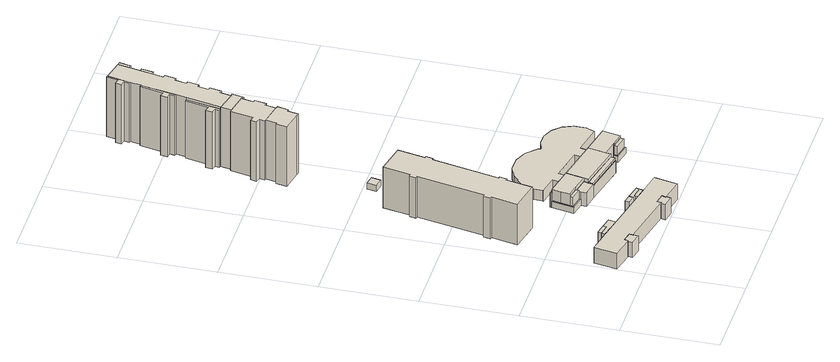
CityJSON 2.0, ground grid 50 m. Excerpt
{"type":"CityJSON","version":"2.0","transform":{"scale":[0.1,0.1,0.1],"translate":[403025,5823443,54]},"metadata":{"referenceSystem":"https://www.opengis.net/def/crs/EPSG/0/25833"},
"CityObjects":{
"building1":{"type":"Building","attributes":{"Gemeindeschluessel":"11000010","BezugspunktDach":"2200","function":"51009_1610","measuredHeight":8.86,"storeysAboveGround":0},"address":[{"country":"Germany","locality":"Berlin"}],"geometry":[{"type":"Solid","lod":"1","boundaries":[[[[0,1,2,3,4,5,6,7]],[[8,9,10,11,12,13,14,15]],[[8,15,7,6]],[[9,8,6,5]],[[10,9,5,4]],[[11,10,4,3]],[[12,11,3,2]],[[13,12,2,1]],[[14,13,1,0]],[[15,14,0,7]]]]}]},
"building2":{"type":"Building","attributes":{"Gemeindeschluessel":"11000010","BezugspunktDach":"2200","function":"51009_1610","measuredHeight":9.09,"storeysAboveGround":0},"address":[{"country":"Germany","locality":"Berlin"}],"geometry":[{"type":"Solid","lod":"1","boundaries":[[[[16,17,18,19]],[[20,21,22,23]],[[20,23,19,18]],[[21,20,18,17]],[[22,21,17,16]],[[23,22,16,19]]]]}]},
"building3":{"type":"Building","attributes":{"Gemeindeschluessel":"11000010","function":"31001_3065"},"address":[{"country":"Germany","locality":"Berlin","thoroughfareNumber":"227, 229","thoroughfareName":"Blumberger Damm"}],"children":["building3-1","building3-2","building3-3"]},
"building3-1":{"type":"BuildingPart","attributes":{"BezugspunktDach":"2200","measuredHeight":9.11,"storeysAboveGround":3},"parents":["building3"],"geometry":[{"type":"MultiSurface","lod":"1","boundaries":[[[24,25,26,27,28,29,30,31,32,33,34,35,36,37,38,39,40,41,42,43]],[[44,45,46,47,48,49,50,51,52,53,54,55,56,57,58,59,60,61,62,63]],[[44,63,43,42]],[[45,44,42,41]],[[46,45,64,65,66,40]],[[48,47,67,68,69]],[[50,49,37,36]],[[51,50,36,35]],[[52,51,35,34]],[[53,52,34,33]],[[54,53,33,32]],[[55,54,32,31]],[[56,55,31,30]],[[57,56,30,29]],[[58,57,29,28]],[[59,58,28,27]],[[60,59,27,26]],[[61,60,26,25]],[[62,61,25,24]],[[63,62,24,43]],[[41,40,66,65,64]],[[47,46,40,39]],[[69,68,67,39,38]]]}]},
"building3-2":{"type":"BuildingPart","attributes":{"BezugspunktDach":"2200","measuredHeight":9.16,"storeysAboveGround":3},"parents":["building3"],"geometry":[{"type":"MultiSurface","lod":"1","boundaries":[[[70,71,72,73,74]],[[75,76,77,69,68]],[[75,68,74,73]],[[76,75,73,72]],[[77,76,72,71]],[[69,77,71,70]],[[39,38,69,70,74]],[[69,38,39,68]]]}]},
"building3-3":{"type":"BuildingPart","attributes":{"BezugspunktDach":"2200","measuredHeight":9.13,"storeysAboveGround":3},"parents":["building3"],"geometry":[{"type":"MultiSurface","lod":"1","boundaries":[[[78,79,17,16,19,80]],[[23,22,21,81,66,65]],[[23,65,80,19]],[[22,23,19,16]],[[21,22,16,17]],[[81,21,17,79]],[[66,81,79,78]],[[82,41,40,78,80]],[[65,66,40,41,82]]]}]},
"building4":{"type":"Building","attributes":{"Gemeindeschluessel":"11000010","BezugspunktDach":"2200","function":"51009_1610","measuredHeight":9.05,"storeysAboveGround":0},"address":[{"country":"Germany","locality":"Berlin"}],"geometry":[{"type":"Solid","lod":"1","boundaries":[[[[83,84,85,86,87,88,89,90]],[[56,55,54,53,52,51,91,92]],[[56,92,90,89]],[[55,56,89,88]],[[54,55,88,87]],[[53,54,87,86]],[[52,53,86,85]],[[51,52,85,84]],[[91,51,84,83]],[[92,91,83,90]]]]}]},
"building5":{"type":"Building","attributes":{"Gemeindeschluessel":"11000010","BezugspunktDach":"2200","function":"31001_1022","measuredHeight":23.66,"storeysAboveGround":7},"address":[{"country":"Germany","locality":"Berlin","thoroughfareNumber":"231","thoroughfareName":"Blumberger Damm"}],"geometry":[{"type":"Solid","lod":"1","boundaries":[[[[93,94,95,96,97,98,99,100,101,102,103,104,105,106,107,108,109,110,111,112]],[[113,114,115,116,117,118,119,120,121,122,123,124,125,126,127,128,129,130,131,132]],[[113,132,112,111]],[[114,113,111,110]],[[115,114,110,109]],[[116,115,109,108]],[[117,116,108,107]],[[118,117,107,106]],[[119,118,106,105]],[[120,119,105,104]],[[121,120,104,103]],[[122,121,103,102]],[[123,122,102,101]],[[124,123,101,100]],[[125,124,100,99]],[[126,125,99,98]],[[127,126,98,97]],[[128,127,97,96]],[[129,128,96,95]],[[130,129,95,94]],[[131,130,94,93]],[[132,131,93,112]]]]}]},
"building6":{"type":"Building","attributes":{"Gemeindeschluessel":"11000010","BezugspunktDach":"2200","function":"31001_2000","measuredHeight":8.93,"storeysAboveGround":1},"address":[{"country":"Germany","locality":"Berlin","thoroughfareNumber":"227 (1)","thoroughfareName":"Blumberger Damm"}],"geometry":[{"type":"Solid","lod":"1","boundaries":[[[[133,134,135,136]],[[137,138,139,140]],[[137,140,136,135]],[[138,137,135,134]],[[139,138,134,133]],[[140,139,133,136]]]]}]},
"building7":{"type":"Building","attributes":{"Gemeindeschluessel":"11000010","BezugspunktDach":"2200","function":"51009_1610","measuredHeight":9.14,"storeysAboveGround":0},"address":[{"country":"Germany","locality":"Berlin"}],"geometry":[{"type":"Solid","lod":"1","boundaries":[[[[73,72,71,141,142,143]],[[144,145,77,76,75,146]],[[144,146,143,142]],[[145,144,142,141]],[[77,145,141,71]],[[76,77,71,72]],[[75,76,72,73]],[[146,75,73,143]]]]}]},
"building8":{"type":"Building","attributes":{"Gemeindeschluessel":"11000010","BezugspunktDach":"2200","function":"51009_1610","measuredHeight":9.36,"storeysAboveGround":0},"address":[{"country":"Germany","locality":"Berlin"}],"geometry":[{"type":"Solid","lod":"1","boundaries":[[[[147,148,149,150,151,152,153]],[[154,155,156,157,158,159,160]],[[154,160,153,152]],[[155,154,152,151]],[[156,155,151,150]],[[157,156,150,149]],[[158,157,149,148]],[[159,158,148,147]],[[160,159,147,153]]]]}]},
"building9":{"type":"Building","attributes":{"Gemeindeschluessel":"11000010","BezugspunktDach":"2200","function":"31001_2523","measuredHeight":3.33,"storeysAboveGround":1},"address":[{"country":"Germany","locality":"Berlin","thoroughfareNumber":"70 (2)","thoroughfareName":"Lea-Grundig-Straße"}],"geometry":[{"type":"Solid","lod":"1","boundaries":[[[[161,162,163,164]],[[165,166,167,168]],[[165,168,164,163]],[[166,165,163,162]],[[167,166,162,161]],[[168,167,161,164]]]]}]},
"building10":{"type":"Building","attributes":{"name":"Behindertenwerkstatt","Gemeindeschluessel":"11000010","function":"31001_3060"},"address":[{"country":"Germany","locality":"Berlin","thoroughfareNumber":"233, 235","thoroughfareName":"Blumberger Damm"}],"children":["building10-1","building10-2","building10-3","building10-4","building10-5","building10-6","building10-7","building10-8","building10-9","building10-10","building10-11"]},
"building10-1":{"type":"BuildingPart","attributes":{"BezugspunktDach":"2200","measuredHeight":8.29,"storeysAboveGround":2},"parents":["building10"],"geometry":[{"type":"MultiSurface","lod":"1","boundaries":[[[169,170,171,172,173,174,175,176,177,178]],[[179,180,181,182,183,184,185,186,187,188]],[[179,188,178,177]],[[180,179,177,176]],[[181,189,190,176,175]],[[182,181,175,174]],[[183,191,192,174,173]],[[184,183,173,172]],[[185,184,172,171]],[[193,194,185,171,170]],[[195,196,187,169,178]],[[180,197,190,189,181]],[[182,192,191,183]],[[186,185,194,193]],[[198,199,200,201]],[[201,200,169,187]],[[186,202,170,199,198]],[[188,187,196,195]]]}]},
"building10-2":{"type":"BuildingPart","attributes":{"BezugspunktDach":"2200","measuredHeight":3.5,"storeysAboveGround":2},"parents":["building10"],"geometry":[{"type":"MultiSurface","lod":"1","boundaries":[[[203,204,205,206,207,196,195,208]],[[188,187,209,210,211,212,213,214]],[[188,214,208,195]],[[213,212,204,203]],[[214,213,203,208]],[[187,188,195,196]],[[215,216,217,218]],[[218,217,207,209]],[[187,196,216,215]],[[210,209,207,206]],[[219,211,210,206,205]],[[212,211,205,204]]]}]},
"building10-3":{"type":"BuildingPart","attributes":{"BezugspunktDach":"2200","measuredHeight":3.5,"storeysAboveGround":2},"parents":["building10"],"geometry":[{"type":"MultiSurface","lod":"1","boundaries":[[[220,194,193,221,222,223,224,225]],[[226,227,228,229,186,185,230,231]],[[226,231,225,224]],[[230,185,194,220]],[[231,230,220,225]],[[226,232,224,223,227]],[[227,223,222,228]],[[229,228,222,221]],[[229,233,221,234,235]],[[186,236,237,193]],[[235,234,237,236]],[[185,186,193,194]]]}]},
"building10-4":{"type":"BuildingPart","attributes":{"BezugspunktDach":"2200","measuredHeight":6.33,"storeysAboveGround":2},"parents":["building10"],"geometry":[{"type":"MultiSurface","lod":"1","boundaries":[[[238,190,189,239,240,192,191,241,242,243,244,245,246,247,248,249,250,251,252,253,254,255,256,257,258,259]],[[260,261,262,263,264,265,266,267,268,269,270,271,272,273,274,275,276,277,278,279,280,281,282,283,284,285]],[[260,285,259,258]],[[261,260,258,257]],[[262,261,257,256]],[[263,262,256,255]],[[264,263,255,254]],[[265,264,254,253]],[[266,265,253,252]],[[267,266,252,251]],[[268,267,251,250]],[[269,268,250,249]],[[270,269,249,248]],[[271,270,248,247]],[[272,271,247,246]],[[273,272,246,245]],[[274,273,245,244]],[[275,274,244,243]],[[276,275,243,242]],[[277,276,242,241]],[[278,277,241,191]],[[279,278,191,183,182,286]],[[280,279,192,240]],[[281,280,240,239]],[[282,281,239,189]],[[283,282,189,181,180,190]],[[284,283,190,238]],[[285,284,238,259]],[[286,182,183,191,192]],[[190,180,181,189]]]}]},
"building10-5":{"type":"BuildingPart","attributes":{"BezugspunktDach":"2200","measuredHeight":12.3,"storeysAboveGround":2},"parents":["building10"],"geometry":[{"type":"MultiSurface","lod":"1","boundaries":[[[287,288,289,290,291,292,293,294]],[[295,296,201,198,297,298,299,300]],[[295,300,294,293]],[[199,200,291,290]],[[301,302,297,198,290,289],[290,198,302,301]],[[298,288,289,297,289,288]],[[299,298,288,287]],[[303,304,305,287,294]],[[296,295,293,292]],[[306,307,291,201]],[[292,307,306,296]],[[198,201,200,199]],[[297,302,301,289]],[[301,302,198,290]],[[308,297,289,288,298]],[[309,300,310,304,303]],[[310,299,305,304]]]}]},
"building10-6":{"type":"BuildingPart","attributes":{"BezugspunktDach":"2200","measuredHeight":9.21,"storeysAboveGround":2},"parents":["building10"],"geometry":[{"type":"MultiSurface","lod":"1","boundaries":[[[311,312,313,314]],[[227,235,229,228]],[[227,228,227,223,222,314,313]],[[229,235,229,221,234,312,311]],[[228,229,228,222,221,311,314]],[[222,223,227,228]],[[235,227,313,312]],[[234,221,229,235]],[[221,222,228,229]]]}]},
"building10-7":{"type":"BuildingPart","attributes":{"BezugspunktDach":"2200","measuredHeight":11.29,"storeysAboveGround":2},"parents":["building10"],"geometry":[{"type":"MultiSurface","lod":"1","boundaries":[[[315,316,317,318,319,290,301,288]],[[302,198,186,236,235,227,226,298]],[[186,198,290,319],[186,170,199,198]],[[237,193,186,236,186,319,318]],[[234,237,236,235,236,318,317]],[[313,312,317,316]],[[224,223,227,226,227,316,315]],[[298,226,315,288]],[[302,297,289,301]],[[298,288,289,297,320]],[[302,301,290,198]],[[199,170,186,198]],[[236,186,193,237]],[[235,236,237,234]],[[227,235,312,313]],[[226,227,223,224]]]}]},
"building10-8":{"type":"BuildingPart","attributes":{"BezugspunktDach":"2200","measuredHeight":11.45,"storeysAboveGround":2},"parents":["building10"],"geometry":[{"type":"MultiSurface","lod":"1","boundaries":[[[321,322,323,324,325,326,327]],[[215,187,201,306,295,211,218]],[[216,217,327,326]],[[187,215,326,325],[187,196,216,215]],[[201,187,201,200,169,325,324]],[[307,291,201,324,323]],[[293,292,307,306,323,322]],[[211,295,322,321],[212,211,205,204]],[[328,329,330,321,327]],[[215,218,217,216]],[[216,196,187,215]],[[169,200,201,187]],[[306,201,291,307]],[[295,296,292,293]],[[296,306,307,292]],[[205,211,212,204]],[[218,211,330,329,328]]]}]},
"building10-9":{"type":"BuildingPart","attributes":{"BezugspunktDach":"2200","measuredHeight":9.23,"storeysAboveGround":2},"parents":["building10"],"geometry":[{"type":"MultiSurface","lod":"1","boundaries":[[[331,330,329,332]],[[218,211,210,209]],[[218,209,218,217,207,332,329]],[[206,205,330,331]],[[207,206,331,332]],[[207,217,218,209]],[[218,329,330,211]],[[210,211,205,206]],[[209,210,206,207]]]}]},
"building10-10":{"type":"BuildingPart","attributes":{"BezugspunktDach":"2200","measuredHeight":6.73,"storeysAboveGround":2},"parents":["building10"],"geometry":[{"type":"MultiSurface","lod":"1","boundaries":[[[333,334,335,336]],[[158,337,338,159]],[[158,159,336,335]],[[337,158,339,340]],[[338,337,334,333]],[[159,338,333,336]],[[340,339,335,334]]]}]},
"building10-11":{"type":"BuildingPart","attributes":{"BezugspunktDach":"2200","measuredHeight":9.99,"storeysAboveGround":2},"parents":["building10"],"geometry":[{"type":"MultiSurface","lod":"1","boundaries":[[[341,305,304,303,342]],[[300,310,299,340,339]],[[300,339,342,303]],[[299,310,304,310,299,305]],[[340,299,305,341]],[[310,300,303,304]],[[339,340,334,335,343]]]}]},
"building11":{"type":"Building","attributes":{"Gemeindeschluessel":"11000010","function":"31001_1010"},"address":[{"country":"Germany","locality":"Berlin","thoroughfareNumber":"70, 72, 74, 76","thoroughfareName":"Lea-Grundig-Straße"}],"children":["building11-1","building11-2","building11-3","building11-4","building11-5","building11-6","building11-7","building11-8","building11-9"]},
"building11-1":{"type":"BuildingPart","attributes":{"BezugspunktDach":"2200","measuredHeight":34.6,"storeysAboveGround":11},"parents":["building11"],"geometry":[{"type":"MultiSurface","lod":"1","boundaries":[[[344,345,346,347,348,349,350,351,352,353,354,355,356,357,358,359,360,361,362,363,364,365,366,367,368,369]],[[370,371,372,373,374,375,376,377,378,379,380,381,382,383,384,385,386,387,388,389,390,391,392,393,394,395]],[[396,397,369,368]],[[371,370,368,367]],[[373,372,366,365]],[[374,373,365,364]],[[376,375,363,362]],[[378,377,361,360]],[[380,379,359,358]],[[381,380,358,357]],[[382,381,357,356]],[[383,382,356,355]],[[384,383,355,354]],[[385,384,354,353]],[[386,385,353,352]],[[387,386,352,351]],[[388,387,351,350]],[[389,388,350,349]],[[390,389,349,348]],[[391,390,348,347]],[[392,391,347,346]],[[393,392,346,345]],[[370,395,397,396]],[[372,371,367,366]],[[374,364,363,375]],[[377,376,362,361]],[[379,378,360,359,398]],[[394,393,345,344]],[[395,394,344,369]]]}]},
"building11-2":{"type":"BuildingPart","attributes":{"BezugspunktDach":"2200","measuredHeight":34.6,"storeysAboveGround":11},"parents":["building11"],"geometry":[{"type":"Solid","lod":"1","boundaries":[[[[399,400,401,362,361]],[[376,402,403,404,377]],[[402,376,362,401]],[[403,402,401,400]],[[404,403,400,399]],[[377,404,399,361]],[[376,377,361,362]]]]}]},
"building11-3":{"type":"BuildingPart","attributes":{"BezugspunktDach":"2200","measuredHeight":34.59,"storeysAboveGround":11},"parents":["building11"],"geometry":[{"type":"MultiSurface","lod":"1","boundaries":[[[405,406,407,408,409,410,411,412,413,414,415]],[[416,417,418,419,420,421,422,423,424,425,426]],[[416,426,415,414]],[[417,416,414,413]],[[418,417,413,412]],[[420,419,411,410]],[[421,420,410,409]],[[422,421,409,408]],[[423,422,408,407]],[[424,423,407,406]],[[425,424,406,405]],[[426,425,405,415]],[[427,419,418,412,411]]]}]},
"building11-4":{"type":"BuildingPart","attributes":{"BezugspunktDach":"2200","measuredHeight":34.88,"storeysAboveGround":11},"parents":["building11"],"geometry":[{"type":"MultiSurface","lod":"1","boundaries":[[[428,429,430,431,397,396,432,433,434,435,436]],[[437,438,439,440,370,395,441,442,443,444,445]],[[437,445,436,435]],[[438,437,435,434]],[[439,438,434,433]],[[440,439,433,432]],[[370,440,432,396]],[[442,441,431,430]],[[443,442,430,429]],[[444,443,429,428]],[[445,444,428,436]],[[395,370,446,396,397]],[[441,395,397,431]]]}]},
"building11-5":{"type":"BuildingPart","attributes":{"BezugspunktDach":"2200","measuredHeight":34.6,"storeysAboveGround":11},"parents":["building11"],"geometry":[{"type":"Solid","lod":"1","boundaries":[[[[447,448,364,363,449,450,451,452]],[[453,454,455,375,374,456,457,458]],[[453,458,452,451]],[[454,453,451,450]],[[455,454,450,449]],[[375,455,449,363]],[[456,374,364,448]],[[457,456,448,447]],[[458,457,447,452]],[[375,363,364,374]]]]}]},
"building11-6":{"type":"BuildingPart","attributes":{"BezugspunktDach":"2200","measuredHeight":34.6,"storeysAboveGround":11},"parents":["building11"],"geometry":[{"type":"Solid","lod":"1","boundaries":[[[[459,460,367,366,461,462,463,464]],[[465,466,467,372,371,468,469,470]],[[465,470,464,463]],[[466,465,463,462]],[[467,466,462,461]],[[372,467,461,366]],[[468,371,367,460]],[[469,468,460,459]],[[470,469,459,464]],[[372,366,367,371]]]]}]},
"building11-7":{"type":"BuildingPart","attributes":{"BezugspunktDach":"2200","measuredHeight":34.6,"storeysAboveGround":11},"parents":["building11"],"geometry":[{"type":"MultiSurface","lod":"1","boundaries":[[[471,472,360,359]],[[378,473,474,379]],[[473,378,360,472]],[[474,473,472,471]],[[379,474,471,359]],[[378,379,359,360,475]]]}]},
"building11-8":{"type":"BuildingPart","attributes":{"BezugspunktDach":"2200","measuredHeight":34.62,"storeysAboveGround":11},"parents":["building11"],"geometry":[{"type":"MultiSurface","lod":"1","boundaries":[[[476,477,412,411,478,479,480,481,482,483,484,485,486,487,488,489]],[[490,491,492,493,494,495,496,497,498,499,500,419,418,501,502,503]],[[490,503,489,488]],[[491,490,488,487]],[[492,491,487,486]],[[493,492,486,485]],[[485,493,485,484]],[[495,494,484,483]],[[496,495,483,482]],[[497,496,482,481]],[[498,497,481,480]],[[499,498,480,479]],[[500,499,479,478]],[[419,500,478,411]],[[411,419,411,412]],[[501,418,412,477]],[[502,501,477,476]],[[503,502,476,489]],[[504,494,493,485,484]],[[505,418,419,411,412]]]}]},
"building11-9":{"type":"BuildingPart","attributes":{"BezugspunktDach":"2200","measuredHeight":34.58,"storeysAboveGround":11},"parents":["building11"],"geometry":[{"type":"MultiSurface","lod":"1","boundaries":[[[484,506,345,344,507,485]],[[441,394,393,508,494,493]],[[441,493,485,507]],[[507,369,397,431]],[[508,393,345,506]],[[494,508,506,484]],[[509,394,395,369,344]],[[441,431,397,395]],[[393,394,344,345]],[[494,484,485,493]]]}]}
},
"vertices":[
[180,82,98],[185,107,98],[182,108,98],[185,129,98],[133,140,98],[128,119,98],[123,120,98],[119,96,98],[123,120,10],[128,119,10],[133,140,10],[185,129,10],[182,108,10],[185,107,10],[180,82,10],[119,96,10],
[215,249,101],[217,267,101],[162,279,101],[158,260,101],[162,279,10],[217,267,10],[215,249,10],[158,260,10],
[123,120,99],[128,119,99],[133,140,99],[185,129,99],[182,108,99],[185,107,99],[479,46,99],[483,46,99],[488,68,99],[541,58,99],[536,35,99],[540,34,99],[657,10,99],[682,131,99],[563,156,99],[505,168,99],[267,217,99],[154,241,99],[33,266,99],[8,144,99],[33,266,8],[154,241,8],[267,217,8],[505,168,8],[563,156,8],[682,131,8],[657,10,8],[540,34,8],[536,35,8],[541,58,8],[488,68,8],[483,46,8],[479,46,8],[185,107,8],[182,108,8],[185,129,8],[133,140,8],[128,119,8],[123,120,8],[8,144,8],[154,241,54],[154,241,10],[267,217,10],[505,168,31],[505,168,9],[563,156,9],
[563,156,100],[567,175,100],[508,187,100],[506,182,100],[505,168,100],[506,182,9],[508,187,9],[567,175,9],
[267,217,101],[274,256,101],[154,241,101],[274,256,10],[154,241,69],
[533,10,98],[540,34,98],[536,35,98],[541,58,98],[488,68,98],[483,46,98],[479,46,98],[473,23,98],[533,10,8],[473,23,8],
[235,624,255],[264,763,255],[273,761,255],[281,800,255],[271,801,255],[344,1150,255],[353,1148,255],[361,1185,255],[351,1187,255],[381,1331,255],[222,1363,255],[193,1222,255],[182,1223,255],[174,1187,255],[185,1185,255],[113,832,255],[101,834,255],[94,797,255],[105,794,255],[76,657,255],[105,794,18],[94,797,18],[101,834,18],[113,832,18],[185,1185,18],[174,1187,18],[182,1223,18],[193,1222,18],[222,1363,18],[381,1331,18],[351,1187,18],[361,1185,18],[353,1148,18],[344,1150,18],[271,801,18],[281,800,18],[273,761,18],[264,763,18],[235,624,18],[76,657,18],
[491,186,99],[496,210,99],[454,220,99],[449,195,99],[454,220,10],[496,210,10],[491,186,10],[449,195,10],
[572,193,100],[496,210,100],[491,186,100],[496,210,9],[572,193,9],[491,186,9],
[564,403,91],[565,409,91],[569,430,91],[575,455,91],[494,471,91],[488,446,91],[485,420,91],[488,446,11],[494,471,11],[575,455,11],[569,430,11],[565,409,11],[564,403,11],[485,420,11],
[389,1417,59],[399,1467,59],[348,1477,59],[338,1427,59],[348,1477,26],[399,1467,26],[389,1417,26],[338,1427,26],
[442,580,95],[988,467,95],[995,465,95],[996,472,95],[862,500,95],[800,513,95],[628,549,95],[565,562,95],[436,588,95],[435,581,95],[436,588,12],[565,562,12],[628,549,12],[800,513,12],[862,500,12],[996,472,12],[995,465,12],[988,467,12],[442,580,12],[435,581,12],[628,549,74],[565,562,74],[862,500,74],[800,513,74],[988,467,47],[995,465,47],[435,581,47],[442,580,47],[565,562,64],[831,499,12],[831,499,95],[594,548,95],[594,548,12],[988,467,37],
[488,446,47],[494,471,47],[487,473,47],[483,455,47],[419,468,47],[410,462,47],[419,468,12],[483,455,12],[487,473,12],[494,471,12],[488,446,12],[410,462,12],[432,533,12],[432,533,47],[423,486,47],[423,486,12],[487,473,15],
[970,346,47],[964,355,47],[895,369,47],[899,387,47],[892,389,47],[886,364,47],[892,389,12],[899,387,12],[895,369,12],[964,355,12],[970,346,12],[886,364,12],[892,389,32],[964,355,41],[968,373,47],[968,373,12],[978,420,12],[978,420,47],
[575,611,74],[637,598,74],[809,562,74],[872,549,74],[1027,517,74],[1028,521,74],[1047,564,74],[1047,624,74],[1024,680,74],[982,722,74],[926,746,74],[866,746,74],[821,727,74],[814,745,74],[763,796,74],[697,824,74],[625,825,74],[558,797,74],[507,747,74],[480,680,74],[479,634,74],[478,630,74],[479,634,11],[480,680,11],[507,747,11],[558,797,11],[625,825,11],[697,824,11],[763,796,11],[814,745,11],[821,727,11],[866,746,11],[926,746,11],[982,722,11],[1024,680,11],[1047,624,11],[1047,564,11],[1028,521,11],[1027,517,11],[872,549,11],[862,500,11],[800,513,11],[809,562,11],[637,598,11],[628,549,11],[565,562,11],[575,611,11],[478,630,11],[800,513,62],
[806,380,112],[811,405,112],[818,440,112],[831,499,112],[594,548,112],[582,489,112],[575,455,112],[569,430,112],[575,455,12],[582,489,12],[818,440,12],[811,405,12],[806,380,12],[569,430,12],[821,452,112],[821,452,12],[569,430,96],[688,405,96],[806,380,96],[584,501,12],[584,501,112],[817,435,12],[569,430,58],[688,405,12],
[964,355,99],[968,373,99],[899,387,99],[895,369,99],
[892,389,112],[899,387,112],[968,373,112],[978,420,112],[988,467,112],[818,437,12],
[487,473,113],[575,455,113],[584,501,113],[594,548,113],[442,580,113],[432,533,113],[423,486,113],[423,486,34],[423,486,100],[487,473,100],
[483,455,100],[419,468,100],
[800,354,79],[801,359,79],[565,409,79],[564,403,79],[801,359,11],[800,354,11],[565,409,12],[801,359,12],
[801,359,96],[565,409,96],[565,409,34],
[456,2178,379],[457,2180,379],[456,2180,379],[468,2239,379],[482,2235,379],[495,2295,379],[481,2299,379],[493,2357,379],[507,2354,379],[519,2412,379],[505,2415,379],[517,2476,379],[532,2473,379],[544,2532,379],[529,2536,379],[542,2595,379],[554,2658,379],[566,2713,379],[578,2775,379],[470,2798,379],[446,2679,379],[435,2622,379],[434,2622,379],[398,2439,379],[387,2384,379],[351,2204,379],[387,2384,33],[398,2439,33],[434,2622,33],[435,2622,33],[446,2679,33],[470,2798,33],[578,2775,33],[566,2713,33],[554,2658,33],[542,2595,33],[529,2536,33],[544,2532,33],[532,2473,33],[517,2476,33],[505,2415,33],[519,2412,33],[507,2354,33],[493,2357,33],[481,2299,33],[495,2295,33],[482,2235,33],[468,2239,33],[456,2180,33],[457,2180,33],[456,2178,33],[351,2204,33],[387,2384,366],[351,2204,366],[542,2595,54],
[582,2711,379],[595,2770,379],[579,2775,379],[579,2775,33],[595,2770,33],[582,2711,33],
[371,1830,379],[385,1827,379],[396,1885,379],[408,1881,379],[420,1941,379],[408,1943,379],[408,1945,379],[298,1967,379],[286,1910,379],[274,1911,379],[263,1853,379],[274,1911,33],[286,1910,33],[298,1967,33],[408,1945,33],[408,1943,33],[420,1941,33],[408,1881,33],[396,1885,33],[385,1827,33],[371,1830,33],[263,1853,33],[408,1945,161],
[342,2231,366],[337,2207,366],[344,2206,366],[348,2205,366],[381,2385,366],[374,2387,366],[349,2266,366],[322,2272,366],[315,2237,366],[322,2272,33],[349,2266,33],[374,2387,33],[381,2385,33],[348,2205,33],[344,2206,33],[337,2207,33],[342,2231,33],[315,2237,33],[387,2384,123],
[441,2709,379],[435,2681,379],[460,2800,379],[448,2741,379],[420,2747,379],[413,2715,379],[420,2747,33],[448,2741,33],[460,2800,33],[435,2681,33],[441,2709,33],[413,2715,33],
[391,2469,379],[385,2442,379],[423,2624,379],[398,2503,379],[371,2509,379],[364,2474,379],[371,2509,33],[398,2503,33],[423,2624,33],[385,2442,33],[391,2469,33],[364,2474,33],
[557,2591,379],[570,2655,379],[570,2655,33],[557,2591,33],[554,2658,54],
[294,1998,379],[288,1969,379],[420,2002,379],[433,1999,379],[445,2060,379],[432,2062,379],[444,2121,379],[457,2117,379],[459,2123,379],[337,2147,379],[325,2149,379],[300,2030,379],[274,2036,379],[267,2004,379],[274,2036,33],[300,2030,33],[325,2149,33],[337,2147,33],[459,2123,33],[457,2117,33],[444,2121,33],[432,2062,33],[445,2060,33],[433,1999,33],[420,2002,33],[288,1969,33],[294,1998,33],[267,2004,33],[459,2123,148],[298,1967,206],
[470,2178,379],[348,2205,379],[470,2178,33],[456,2178,293]
]}
